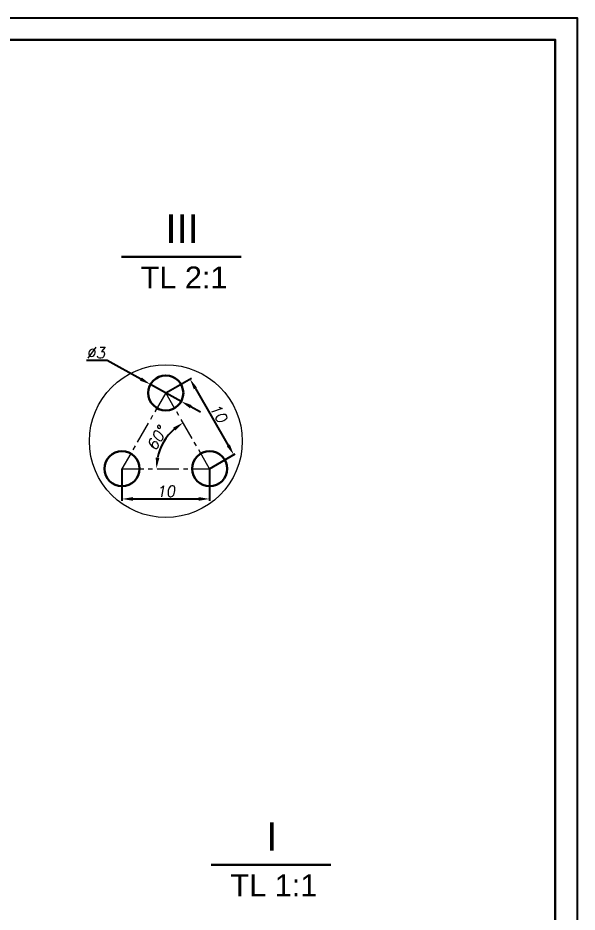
# Model space of a CAD drawing. Header units: inches. Extents: x -496 to 5444, y -47 to 8353.
# Drawn here: x 4168 to 5444, y 6312 to 8353 of the extents above; entities that cross this region are included whole.
import ezdxf

# ---------------------------------------------------------------- set-up
doc = ezdxf.new("R2010")
doc.units = ezdxf.units.IN
doc.header["$LTSCALE"] = 40
doc.header["$MEASUREMENT"] = 0
doc.linetypes.add('CENTER', pattern=[2, 1.25, -0.25, 0.25, -0.25])
doc.layers.get('0').update_dxf_attribs({"plot": 0})
doc.layers.get('DEFPOINTS').update_dxf_attribs({"lineweight": 25})
for name, color, linetype, lineweight in [('Dam', 2, 'Continuous', 30), ('kthuoc', 3, 'Continuous', 13), ('Net manh', 3, 'Continuous', 13), ('Tam dut', 1, 'CENTER', 13)]:
    doc.layers.add(name, color=color, linetype=linetype, lineweight=lineweight)
doc.styles.add('chu2.5', font='txt.shx', dxfattribs={"oblique": 10, "height": 25})
doc.styles.add('chu50', font='VNARIAL.ttf', dxfattribs={"height": 50})
doc.styles.add('chu65', font='VNARIAL.ttf', dxfattribs={"height": 65})
doc.dimstyles.new('kichthuoc2.5', dxfattribs={"dimtxt": 25, "dimasz": 25, "dimexe": 4, "dimexo": 0, "dimgap": 5, "dimtad": 1, "dimtoh": 1, "dimdec": 0, "dimzin": 0, "dimdsep": 46, "dimtxsty": 'chu2.5', "dimcen": 5, "dimclrd": 256, "dimclre": 256, "dimclrt": 256, "dimadec": 0, "dimazin": 0, "dimtfac": 1, "dimtdec": 0, "dimtmove": 0, "dimatfit": 0, "dimfxl": 0, "dimtolj": 1, "dimtzin": 0, "dimarcsym": 0})

# ---------------------------------------------------------------- blocks, each defined once
blk = doc.blocks.new('*D28')
at = {"layer": 'DEFPOINTS', "color": 0}
for p in [(4470.621983991417, 7516.716070322281), (4540.639556803571, 7478.018014847939)]:
    blk.add_point(p, dxfattribs=at)
at = {"layer": 'Net manh', "lineweight": -2}
for p, q in [((4371.663786409375, 7571.409337538851), (4324.997119742709, 7571.409337538852)), ((4448.74149248762, 7528.809212658012), (4371.663786409375, 7571.409337538851)), ((4540.639556803571, 7478.018014847939), (4470.621983991417, 7516.716070322281)), ((4562.520048307369, 7465.924872512208), (4584.400539811166, 7453.831730176476))]:
    blk.add_line(p, q, dxfattribs=at)
at = {"layer": 'Net manh'}
for points in [[(4450.757016210242, 7532.455961241978), (4446.725968764998, 7525.162464074047), (4470.621983991417, 7516.716070322281)], [(4564.53557202999, 7469.571621096174), (4560.504524584747, 7462.278123928242), (4540.639556803571, 7478.018014847939)]]:
    blk.add_solid(points, dxfattribs=at)
at = {"layer": 'Net manh', "insert": (4345.830453076042, 7588.909337538852), "char_height": 25, "attachment_point": 5, "style": 'chu2.5'}
blk.add_mtext('\\A1;%%c3', dxfattribs=at)
blk = doc.blocks.new('*D29')
at = {"layer": 'DEFPOINTS', "color": 0}
for p in [(4505.630770397496, 7497.367042585107), (4660.661353841419, 7355.933883993232), (4605.630770397489, 7324.161961828218)]:
    blk.add_point(p, dxfattribs=at)
at = {"layer": 'Net manh', "lineweight": -2}
for p, q in [((4505.630770397496, 7497.367042585107), (4564.125455456564, 7531.13896475012)), ((4573.161353841426, 7507.488329655509), (4648.16135384142, 7377.584519087843)), ((4605.630770397489, 7324.161961828218), (4664.125455456557, 7357.933883993232))]:
    blk.add_line(p, q, dxfattribs=at)
at = {"layer": 'Net manh'}
for points in [[(4576.769793023861, 7509.571662988843), (4569.55291465899, 7505.404996322176), (4560.661353841426, 7529.13896475012)], [(4651.769793023856, 7379.667852421177), (4644.552914658983, 7375.501185754511), (4660.661353841419, 7355.933883993232)]]:
    blk.add_solid(points, dxfattribs=at)
at = {"layer": 'Net manh', "insert": (4625.816798407652, 7451.286424371676), "char_height": 25, "attachment_point": 5, "rotation": 299.99999999999807, "style": 'chu2.5'}
blk.add_mtext('\\A1;10', dxfattribs=at)
blk = doc.blocks.new('*D30')
at = {"layer": 'DEFPOINTS', "color": 0}
for p in [(4405.630770397496, 7324.16196182822), (4605.630770397489, 7324.16196182822), (4605.630770397489, 7255.279539814583)]:
    blk.add_point(p, dxfattribs=at)
at = {"layer": 'Net manh', "lineweight": -2}
for p, q in [((4405.630770397496, 7324.16196182822), (4405.630770397496, 7251.279539814583)), ((4605.630770397489, 7324.16196182822), (4605.630770397489, 7251.279539814583)), ((4430.630770397496, 7255.279539814583), (4580.630770397489, 7255.279539814583))]:
    blk.add_line(p, q, dxfattribs=at)
at = {"layer": 'Net manh'}
for points in [[(4430.630770397496, 7259.44620648125), (4430.630770397496, 7251.112873147916), (4405.630770397496, 7255.279539814583)], [(4580.630770397489, 7259.44620648125), (4580.630770397489, 7251.112873147916), (4605.630770397489, 7255.279539814583)]]:
    blk.add_solid(points, dxfattribs=at)
at = {"layer": 'Net manh', "insert": (4505.630770397493, 7272.779539814583), "char_height": 25, "attachment_point": 5, "style": 'chu2.5'}
blk.add_mtext('\\A1;10', dxfattribs=at)
blk = doc.blocks.new('*D31')
at = {"layer": 'DEFPOINTS', "color": 0}
for p in [(4505.630770397495, 7497.367042585108), (4512.553418057763, 7402.263133847445), (4405.630770397495, 7324.161961828219), (4605.630770397489, 7324.161961828219), (4605.630770397489, 7324.161961828219)]:
    blk.add_point(p, dxfattribs=at)
at = {"layer": 'Net manh', "lineweight": -2}
blk.add_arc((4605.630770397489, 7324.161961828219), 121.5038542160282, 131.8097758583126, 168.1902241416854, dxfattribs=at)
at = {"layer": 'Net manh'}
for points in [[(4522.185546862602, 7418.101314803922), (4527.072559026143, 7411.351384688887), (4544.878843289479, 7429.387386237024)], [(4490.843409573175, 7348.600657121342), (4482.554292538015, 7349.457968746056), (4484.126916181461, 7324.161961828219)]]:
    blk.add_solid(points, dxfattribs=at)
at = {"layer": 'Net manh', "insert": (4485.249901422461, 7393.663888936237), "char_height": 25, "attachment_point": 5, "rotation": 59.99999999999899, "style": 'chu2.5'}
blk.add_mtext('\\A1;60°', dxfattribs=at)

msp = doc.modelspace()

# ---------------------------------------------------------------- linework, layer by layer
msp.add_lwpolyline([(-496.2901254080907, -46.87714582066553), (-496.2901254080907, 8353.122854179335), (5443.709874591913, 8353.122854179335), (5443.709874591913, -46.87714582066553), (-496.2901254080907, -46.87714582066553)], close=True)
at = {"layer": 'Dam'}
for p, q in [((4404.495787811371, 7807.617379079391), (4677.122224433486, 7807.617379079391)), ((4418.536899766579, 7807.617379079391), (4559.401229643699, 7807.617379079391)), ((4609.365059621421, 6420.39068889647), (4881.991496243536, 6420.39068889647)), ((4623.406171576629, 6420.39068889647), (4764.27050145375, 6420.39068889647))]:
    msp.add_line(p, q, dxfattribs=at)
at = {"layer": 'Dam', "color": 2}
msp.add_lwpolyline([(-246.2901254080907, 3.122854179334439), (5393.709874591913, 3.122854179334439), (5393.709874591913, 8303.122854179335), (-246.2901254080907, 8303.122854179335)], close=True, dxfattribs=at)
for centre in [(4505.630770397496, 7497.367042585109), (4405.630770397496, 7324.16196182822), (4605.630770397496, 7324.16196182822)]:
    msp.add_circle(centre, 40, dxfattribs=at)
at = {"layer": 'Net manh'}
msp.add_circle((4505.630770397496, 7387.216928759888), 174.2714211360726, dxfattribs=at)
at = {"layer": 'Tam dut'}
for p, q in [((4505.630770397496, 7497.367042585109), (4405.630770397496, 7324.16196182822)), ((4605.630770397489, 7324.16196182822), (4505.630770397496, 7497.367042585109)), ((4405.630770397496, 7324.16196182822), (4605.630770397489, 7324.16196182822))]:
    msp.add_line(p, q, dxfattribs=at)

# ---------------------------------------------------------------- texts
at = {"layer": 'kthuoc'}
for s, insert, char_height, width, attachment_point, style in [('III', (4542.673397586841, 7872.257941963071), 65, 383.9403811147204, 5, 'chu65'), ('TL 2:1', (4448.22519812268, 7785.740191448309), 50, 530.0594244365639, 1, 'chu50'), ('I', (4747.542669396891, 6485.03125178015), 65, 383.9403811147204, 5, 'chu65'), ('TL 1:1', (4653.09446993273, 6398.513501265388), 50, 530.0594244365639, 1, 'chu50')]:
    msp.add_mtext(s, dxfattribs=dict(at, insert=insert, char_height=char_height, width=width, attachment_point=attachment_point, style=style))

# ---------------------------------------------------------------- dimensions: what is measured, and where the dimension line sits
at = {"layer": 'Net manh'}
dim = msp.add_diameter_dim_2p(p1=(4540.639556803571, 7478.018014847939), p2=(4470.621983991417, 7516.716070322281), text='%%c3', dimstyle='kichthuoc2.5', override={"dimlfac": 0.05}, dxfattribs=at)
dim.commit()
dim.dimension.update_dxf_attribs({"geometry": '*D28', "text_midpoint": (4345.830453076042, 7571.409337538852), "dimtype": 163})
for p1, distance, picture, middle in [((4505.630770397496, 7497.367042585109), 63.543844330028826, '*D29', (4625.816798407652, 7451.286424371676)), ((4405.630770397496, 7324.16196182822), -68.88242201363755, '*D30', (4505.630770397493, 7272.779539814583))]:
    dim = msp.add_aligned_dim(p1=p1, p2=(4605.630770397489, 7324.16196182822), distance=distance, dimstyle='kichthuoc2.5', override={"dimlfac": 0.05}, dxfattribs=at)
    dim.commit()
    dim.dimension.update_dxf_attribs({"geometry": picture, "text_midpoint": middle})
dim = msp.add_angular_dim_2l(base=(4512.553418057763, 7402.263133847445), line1=((4405.630770397496, 7324.16196182822), (4605.630770397489, 7324.16196182822)), line2=((4605.630770397489, 7324.16196182822), (4505.630770397496, 7497.367042585109)), dimstyle='kichthuoc2.5', dxfattribs=at)
dim.commit()
dim.dimension.update_dxf_attribs({"geometry": '*D31', "text_midpoint": (4485.249901422461, 7393.663888936236)})

doc.saveas('drawing.dxf')
